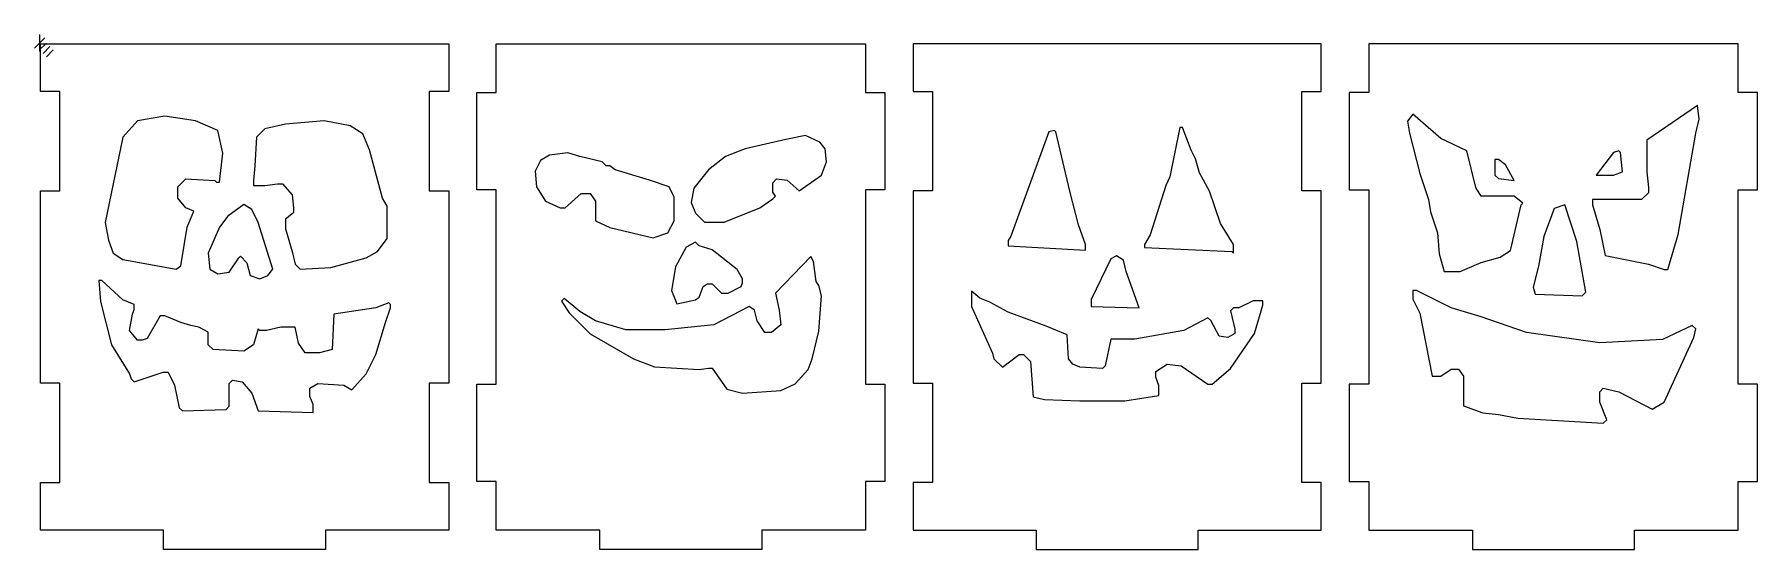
# Model space of a CAD drawing. Extents: x -1 to 265, y 0 to 80.
import ezdxf

# ---------------------------------------------------------------- set-up
doc = ezdxf.new("R2010")
doc.units = 0

msp = doc.modelspace()

# ---------------------------------------------------------------- linework, layer by layer
at = {"layer": 'Layer 1'}
for p, q in [((0.793749, 79.058349), (-0.793749, 77.470851)), ((0, 79.587515), (0, 76.941685)), ((1.058332, 78.2646), (0, 77.206268)), ((1.587498, 77.735434), (0.529166, 76.677102)), ((2.116664, 77.206268), (1.058332, 76.147936))]:
    msp.add_line(p, q, dxfattribs=at)
at = {"layer": 'Layer_0'}
for p, q in [((70.465595, 70.632251), (70.465595, 78.132231)), ((70.465595, 78.132231), (127.465523, 78.132231)), ((127.465523, 78.132231), (127.465523, 70.63224)), ((197.799067, 78.132221), (134.799666, 78.132131)), ((134.799666, 78.132131), (134.799666, 70.782139)), ((197.799067, 70.782229), (197.799067, 78.132221)), ((67.4656, 55.632268), (67.4656, 70.632251)), ((67.4656, 70.632251), (70.465595, 70.632251)), ((127.465523, 70.63224), (130.465519, 70.63224)), ((130.465519, 70.63224), (130.465519, 63.132249)), ((134.799666, 70.782139), (137.799662, 70.78224)), ((137.79863, 70.78224), (137.798609, 55.482257)), ((194.799092, 55.482249), (194.799092, 70.782229)), ((194.799092, 70.782229), (197.799067, 70.782229)), ((118.220676, 63.98909), (115.169169, 63.387529)), ((120.434053, 62.979081), (118.220676, 63.98909)), ((155.756127, 64.555769), (149.891626, 48.49085)), ((156.623306, 64.783797), (155.756127, 64.555769)), ((156.851585, 64.555769), (156.623306, 64.783797)), ((159.019303, 55.427854), (156.851585, 64.555769)), ((175.974361, 65.217388), (174.445315, 57.618524)), ((176.407952, 65.217388), (175.974361, 65.217388)), ((177.708491, 61.74889), (176.407952, 65.217388)), ((81.537132, 61.345782), (78.700464, 60.959064)), ((83.363789, 60.74422), (81.537132, 61.345782)), ((108.894027, 61.969073), (105.863761, 60.74422)), ((115.169169, 63.387529), (108.894027, 61.969073)), ((121.250702, 61.969073), (120.434053, 62.979081)), ((121.465551, 59.927572), (121.250702, 61.969073)), ((130.465519, 63.132249), (130.465519, 55.63226)), ((178.370348, 60.425406), (177.708491, 61.74889)), ((77.282008, 60.142416), (76.465608, 58.509118)), ((76.465608, 58.509118), (76.680446, 56.080897)), ((78.700464, 60.959064), (77.282008, 60.142416)), ((86.802265, 59.927572), (83.363789, 60.74422)), ((87.425305, 59.325767), (86.802265, 59.927572)), ((88.027112, 59.325767), (87.425305, 59.325767)), ((88.843761, 58.724203), (88.027112, 59.325767)), ((94.108896, 57.090906), (88.843761, 58.724203)), ((103.220693, 58.724203), (100.985596, 55.887294)), ((105.863761, 60.74422), (103.220693, 58.724203)), ((120.64914, 57.907555), (121.465551, 59.927572)), ((179.009268, 58.257439), (178.370348, 60.425406)), ((76.680446, 56.080897), (78.098656, 53.867277)), ((97.138922, 56.080897), (94.108896, 57.090906)), ((97.955571, 54.469084), (97.138922, 56.080897)), ((100.985596, 55.887294), (100.577387, 53.652433)), ((113.148911, 56.703943), (113.75071, 57.30575)), ((113.148911, 55.285733), (113.148911, 56.703943)), ((113.75071, 57.30575), (115.384007, 57.090906)), ((115.384007, 57.090906), (117.210667, 55.47909)), ((117.210667, 55.47909), (120.64914, 57.907555)), ((173.806394, 56.29504), (171.410397, 48.696171)), ((174.445315, 57.618524), (173.806394, 56.29504)), ((180.538055, 55.427854), (179.009268, 58.257439)), ((70.465595, 55.632268), (67.4656, 55.632268)), ((70.465595, 25.632305), (70.465595, 55.632268)), ((78.098656, 53.867277), (80.333763, 52.835784)), ((81.128931, 52.835784), (83.557149, 55.070889)), ((83.557149, 55.070889), (84.975608, 55.070889)), ((84.975608, 55.070889), (85.792256, 53.867277)), ((85.792256, 53.867277), (85.792256, 50.815767)), ((97.955571, 50.815767), (97.955571, 54.469084)), ((100.577387, 53.652433), (101.200435, 52.04062)), ((111.128894, 52.835784), (113.148911, 54.25424)), ((113.55735, 54.662441), (113.148911, 55.285733)), ((113.148911, 54.25424), (113.55735, 54.662441)), ((130.465519, 55.63226), (127.465523, 55.63226)), ((127.465523, 55.63226), (127.465523, 25.632297)), ((137.798609, 55.482257), (134.798613, 55.482159)), ((134.798613, 55.482159), (134.798613, 25.782196)), ((160.32008, 50.224977), (159.019303, 55.427854)), ((182.272434, 50.430301), (180.538055, 55.427854)), ((197.799067, 55.482249), (194.799092, 55.482249)), ((197.799067, 25.782291), (197.799067, 55.482249)), ((80.333763, 52.835784), (81.128931, 52.835784)), ((85.792256, 50.815767), (88.027112, 49.805758)), ((96.945562, 48.98911), (97.955571, 50.815767)), ((101.200435, 52.04062), (102.618894, 50.622407)), ((102.618894, 50.622407), (105.648922, 50.622407)), ((105.648922, 50.622407), (111.128894, 52.835784)), ((88.027112, 49.805758), (94.710455, 48.193945)), ((94.710455, 48.193945), (96.945562, 48.98911)), ((149.891626, 48.49085), (149.458035, 47.828985)), ((161.415541, 47.16712), (160.32008, 50.224977)), ((171.410397, 48.696171), (170.543218, 47.16712)), ((184.23483, 47.16712), (182.272434, 50.430301)), ((99.782228, 46.775733), (98.148931, 43.72398)), ((101.200435, 47.570654), (99.782228, 46.775733)), ((101.802245, 46.969093), (101.200435, 47.570654)), ((103.822262, 46.367285), (101.802245, 46.969093)), ((107.668939, 43.315776), (103.822262, 46.367285)), ((119.015843, 45.357277), (113.55735, 39.683945)), ((119.424044, 44.540628), (119.015843, 45.357277)), ((149.458035, 47.828985), (149.458035, 46.961798)), ((149.458035, 46.961798), (161.415541, 46.300179)), ((161.415541, 46.300179), (161.415541, 47.16712)), ((166.184825, 45.432993), (165.317635, 44.999399)), ((167.280034, 44.794078), (166.184825, 45.432993)), ((170.543218, 47.16712), (170.543218, 46.73377)), ((170.543218, 46.73377), (184.006802, 46.094611)), ((184.006802, 46.094611), (184.23483, 45.866586)), ((184.23483, 45.866586), (184.23483, 47.16712)), ((98.148931, 43.72398), (97.547121, 40.070662)), ((108.485588, 41.897322), (107.668939, 43.315776)), ((119.832492, 41.489118), (119.424044, 44.540628)), ((165.317635, 44.999399), (162.282731, 38.701311)), ((167.713633, 43.036998), (167.280034, 44.794078)), ((169.676029, 37.400531), (167.713633, 43.036998)), ((97.547121, 40.070662), (98.363769, 38.050645)), ((101.802245, 39.060654), (102.404044, 40.693954)), ((102.404044, 40.693954), (103.027095, 41.102155)), ((103.027095, 41.102155), (103.822262, 41.102155)), ((103.822262, 41.102155), (105.24071, 39.683945)), ((106.250719, 39.683945), (108.292228, 40.693954)), ((108.292228, 40.693954), (108.485588, 41.295761)), ((108.485588, 41.295761), (108.485588, 41.897322)), ((120.240693, 40.887311), (119.832492, 41.489118)), ((120.64914, 39.275498), (120.240693, 40.887311)), ((145.099642, 38.906632), (143.798862, 40.001847)), ((143.798862, 40.001847), (143.798862, 37.605855)), ((80.935322, 38.867297), (80.527123, 38.458849)), ((80.527123, 38.458849), (81.751971, 36.632436)), ((83.363789, 36.84728), (80.935322, 38.867297)), ((98.363769, 38.050645), (101.200435, 38.652453)), ((101.200435, 38.652453), (101.802245, 39.060654)), ((109.495596, 37.642444), (104.037352, 34.805778)), ((105.24071, 39.683945), (106.250719, 39.683945)), ((110.312245, 37.040639), (109.495596, 37.642444)), ((113.55735, 39.683945), (114.15916, 37.040639)), ((120.240693, 33.795526), (120.64914, 39.275498)), ((143.798862, 37.605855), (147.062038, 30.440579)), ((146.62845, 38.267717), (145.099642, 38.906632)), ((149.458035, 36.738666), (146.62845, 38.267717)), ((162.282731, 38.701311), (162.282731, 37.605855)), ((162.282731, 37.605855), (169.676029, 37.400531)), ((184.23483, 37.400531), (183.801242, 36.966937)), ((185.10202, 37.400531), (184.23483, 37.400531)), ((187.269989, 38.473039), (185.10202, 37.400531)), ((188.7988, 38.473039), (187.269989, 38.473039)), ((187.498006, 33.475487), (188.7988, 37.834124)), ((188.7988, 37.834124), (188.7988, 38.473039)), ((81.751971, 36.632436), (84.975608, 33.387322)), ((85.792256, 35.428824), (83.363789, 36.84728)), ((90.455579, 34.010611), (85.792256, 35.428824)), ((104.037352, 34.805778), (96.537112, 34.010611)), ((110.720684, 35.428824), (110.312245, 37.040639)), ((111.924053, 33.602166), (110.720684, 35.428824)), ((114.373999, 34.805778), (112.955551, 33.602166)), ((114.15916, 37.040639), (114.373999, 34.805778)), ((155.322777, 34.570945), (149.458035, 36.738666)), ((158.585953, 33.270165), (155.322777, 34.570945)), ((180.310038, 35.871482), (176.613271, 33.90908)), ((180.743626, 35.438132), (180.310038, 35.871482)), ((182.067115, 33.041893), (180.743626, 35.438132)), ((183.801242, 36.966937), (184.440401, 34.137352)), ((84.975608, 33.387322), (91.680429, 29.540648)), ((96.537112, 34.010611), (90.455579, 34.010611)), ((112.955551, 33.602166), (111.924053, 33.602166)), ((119.230684, 29.540648), (120.240693, 33.795526)), ((158.791275, 29.573393), (158.585953, 33.270165)), ((165.317635, 32.6083), (164.450446, 28.478178)), ((169.01441, 32.6083), (165.317635, 32.6083)), ((176.613271, 33.90908), (169.01441, 32.6083)), ((183.367892, 32.836572), (182.067115, 33.041893)), ((184.440401, 33.475487), (183.367892, 32.836572)), ((183.801242, 28.044585), (187.498006, 33.475487)), ((184.440401, 34.137352), (184.440401, 33.475487)), ((91.680429, 29.540648), (94.904053, 28.337036)), ((118.628885, 27.928832), (119.230684, 29.540648)), ((147.062038, 30.440579), (147.267368, 29.573393)), ((147.267368, 29.573393), (148.590846, 28.272613)), ((148.590846, 28.272613), (151.192414, 30.212308)), ((151.192414, 30.212308), (151.854033, 30.212308)), ((151.854033, 30.212308), (152.926541, 29.139799)), ((159.452894, 28.706206), (158.791275, 29.573393)), ((94.904053, 28.337036), (101.802245, 27.928832)), ((101.802245, 27.928832), (103.220693, 28.122192)), ((103.220693, 28.122192), (103.822262, 28.122192)), ((103.822262, 28.122192), (106.057359, 24.877325)), ((116.587376, 25.693974), (118.628885, 27.928832)), ((152.926541, 29.139799), (153.360132, 23.708897)), ((160.548352, 28.272613), (159.452894, 28.706206)), ((164.016858, 28.044585), (160.548352, 28.272613)), ((164.450446, 28.478178), (164.016858, 28.044585)), ((172.277586, 27.610994), (174.011714, 28.706206)), ((172.277586, 26.743807), (172.277586, 27.610994)), ((172.711177, 25.443027), (172.277586, 26.743807)), ((174.011714, 28.706206), (176.179683, 28.478178)), ((176.179683, 28.478178), (180.310038, 25.648349)), ((180.971657, 25.648349), (183.801242, 28.044585)), ((67.4656, 10.632324), (67.4656, 25.632305)), ((67.4656, 25.632305), (70.465595, 25.632305)), ((106.057359, 24.877325), (108.485588, 24.275518)), ((108.485588, 24.275518), (114.373999, 24.683962)), ((114.373999, 24.683962), (116.587376, 25.693974)), ((127.465523, 25.632297), (130.465519, 25.632297)), ((130.465519, 25.632297), (130.465519, 10.632317)), ((134.798613, 25.782196), (137.798609, 25.782294)), ((137.798609, 25.782294), (137.79872, 10.482314)), ((172.711177, 23.914219), (172.711177, 25.443027)), ((180.310038, 25.648349), (180.971657, 25.648349)), ((194.799066, 10.482306), (194.799066, 25.782291)), ((194.799066, 25.782291), (197.799067, 25.782291)), ((153.360132, 23.708897), (155.094508, 23.275304)), ((155.094508, 23.275304), (160.548352, 23.047035)), ((160.548352, 23.047035), (167.485353, 23.047035)), ((167.485353, 23.047035), (172.711177, 23.914219)), ((70.465595, 10.632324), (67.4656, 10.632324)), ((70.465595, 3.132328), (70.465595, 10.632324)), ((130.465519, 10.632317), (127.465523, 10.632317)), ((127.465523, 10.632317), (127.465523, 3.132325)), ((137.79872, 10.482314), (134.798724, 10.482216)), ((134.798724, 10.482216), (134.798724, 3.132227)), ((197.799067, 10.482306), (194.799066, 10.482306)), ((197.799067, 3.132317), (197.799067, 10.482306)), ((86.465575, 3.132328), (70.465595, 3.132328)), ((86.465575, 0.132332), (86.465575, 3.132328)), ((127.465523, 3.132325), (111.465544, 3.132325)), ((111.465544, 3.132325), (111.465544, 0.13233)), ((134.798724, 3.132227), (153.798699, 3.132322)), ((153.798699, 3.132322), (153.798699, 0.132324)), ((178.798668, 0.132324), (178.798668, 3.132322)), ((178.798668, 3.132322), (197.799067, 3.132317)), ((111.465544, 0.13233), (86.465575, 0.132332)), ((153.798699, 0.132324), (178.798668, 0.132324))]:
    msp.add_line(p, q, dxfattribs=at)
at = {"layer": 'Layer_1'}
for p, q in [((0.132198, 70.782251), (0.132198, 78.132239)), ((0.132198, 78.132239), (63.132524, 78.132231)), ((63.132524, 78.132231), (63.132524, 70.782251)), ((262.132079, 78.132231), (205.132143, 78.132239)), ((205.132143, 78.132239), (205.132143, 70.632251)), ((262.132079, 70.63224), (262.132079, 78.132231)), ((3.132193, 70.782251), (0.132198, 70.782251)), ((3.132193, 55.482265), (3.132193, 70.782251)), ((60.132529, 70.782251), (60.132507, 55.482265)), ((63.132524, 70.782251), (60.132529, 70.782251)), ((205.132143, 70.632251), (202.132142, 70.632251)), ((202.132142, 70.632251), (202.132142, 63.132257)), ((265.13208, 70.63224), (262.132079, 70.63224)), ((265.13208, 55.63226), (265.13208, 70.63224)), ((19.330621, 67.003365), (15.097959, 66.260696)), ((24.058153, 66.260696), (19.330621, 67.003365)), ((211.954654, 67.295684), (211.132145, 66.234405)), ((216.25299, 63.528107), (211.954654, 67.295684)), ((255.866701, 68.648952), (248.039568, 63.262728)), ((255.601562, 64.350619), (256.132078, 66.499784)), ((256.132078, 66.499784), (255.866701, 68.648952)), ((15.097959, 66.260696), (12.870181, 63.760943)), ((27.523478, 64.775587), (24.058153, 66.260696)), ((28.266157, 61.285602), (27.523478, 64.775587)), ((34.75101, 65.023147), (33.488812, 63.760943)), ((37.968786, 65.765826), (34.75101, 65.023147)), ((43.934109, 66.260696), (37.968786, 65.765826)), ((47.919213, 65.518266), (43.934109, 66.260696)), ((49.899432, 64.255819), (47.919213, 65.518266)), ((50.889419, 61.780719), (49.899432, 64.255819)), ((211.132145, 66.234405), (211.397522, 64.350619)), ((211.397522, 64.350619), (213.015923, 58.141882)), ((252.895037, 48.722706), (255.601562, 64.350619)), ((12.870181, 63.760943), (10.12287, 50.592745)), ((27.771038, 56.805384), (28.266157, 61.285602)), ((33.488812, 63.760943), (33.241252, 59.305381)), ((52.894297, 54.330289), (50.889419, 61.780719)), ((202.132142, 63.132257), (202.132142, 55.632268)), ((220.285949, 61.644078), (216.25299, 63.528107)), ((221.639212, 55.992717), (220.285949, 61.644078)), ((242.918723, 61.378942), (240.238788, 57.876503)), ((243.741232, 61.644078), (242.918723, 61.378942)), ((244.006609, 61.378942), (243.741232, 61.644078)), ((244.271748, 58.407265), (244.006609, 61.378942)), ((248.039568, 63.262728), (248.039568, 58.407265)), ((33.241252, 59.305381), (32.993692, 57.052944)), ((225.14163, 60.29105), (224.610876, 60.29105)), ((224.610876, 60.29105), (224.610876, 57.876503)), ((226.229277, 59.49491), (225.14163, 60.29105)), ((227.582566, 57.053994), (226.229277, 59.49491)), ((21.310844, 56.062953), (22.548392, 57.300501)), ((21.310844, 54.330289), (21.310844, 56.062953)), ((22.548392, 57.300501), (27.028369, 57.052944)), ((27.028369, 57.052944), (27.275918, 56.805384)), ((27.275918, 56.805384), (27.771038, 56.805384)), ((32.993692, 57.052944), (32.993692, 56.31051)), ((32.993692, 56.31051), (34.75101, 56.31051)), ((34.75101, 56.31051), (36.731236, 56.55807)), ((36.731236, 56.55807), (37.473908, 56.55807)), ((37.473908, 56.55807), (38.959015, 54.825406)), ((213.015923, 58.141882), (214.369186, 54.108931)), ((222.461721, 54.639446), (221.639212, 55.992717)), ((224.610876, 57.876503), (225.14163, 57.345742)), ((225.14163, 57.345742), (227.582566, 57.053994)), ((240.238788, 57.876503), (242.918723, 57.876503)), ((242.918723, 57.876503), (244.271748, 58.407265)), ((248.039568, 58.407265), (248.304945, 55.992717)), ((248.304945, 55.992717), (248.304945, 55.170208)), ((0.132198, 25.782305), (0.132198, 55.482265)), ((0.132198, 55.482265), (3.132193, 55.482265)), ((22.548392, 52.820526), (21.310844, 54.330289)), ((31.508585, 53.340299), (29.033488, 51.582735)), ((32.746132, 52.572966), (31.508585, 53.340299)), ((38.959015, 54.825406), (39.206574, 52.820526)), ((53.636976, 53.092742), (52.894297, 54.330289)), ((60.132507, 55.482265), (63.132503, 55.482265)), ((63.132503, 55.482265), (63.132503, 25.782302)), ((202.132142, 55.632268), (205.132143, 55.632268)), ((205.132143, 55.632268), (205.132143, 25.632305)), ((214.369186, 54.108931), (214.634562, 52.224899)), ((227.582566, 54.639446), (222.461721, 54.639446)), ((227.025434, 46.281547), (228.643835, 53.286176)), ((228.909212, 53.551558), (227.582566, 54.639446)), ((228.643835, 53.286176), (228.909212, 53.551558)), ((235.38332, 53.286176), (233.764681, 52.755661)), ((237.267124, 47.634818), (235.38332, 53.286176)), ((247.24365, 54.108931), (239.681656, 54.108931)), ((239.681656, 54.108931), (239.681656, 53.286176)), ((239.681656, 53.286176), (240.769542, 49.518604)), ((248.304945, 55.170208), (247.24365, 54.108931)), ((262.132079, 25.632297), (262.132079, 55.63226)), ((262.132079, 55.63226), (265.13208, 55.63226)), ((10.12287, 50.592745), (10.617741, 47.870093)), ((23.810593, 52.325409), (22.548392, 52.820526)), ((22.795949, 49.850071), (23.810593, 52.325409)), ((29.033488, 51.582735), (27.771038, 49.850071)), ((33.736361, 50.592745), (32.746132, 52.572966)), ((35.988809, 43.389875), (33.736361, 50.592745)), ((39.206574, 52.077849), (37.968786, 51.087862)), ((37.968786, 51.087862), (37.968786, 49.602757)), ((39.206574, 52.820526), (39.206574, 52.077849)), ((53.636976, 48.117407), (53.636976, 53.092742)), ((214.634562, 52.224899), (215.72221, 48.987842)), ((233.764681, 52.755661), (232.146279, 48.430715)), ((10.617741, 47.870093), (11.360418, 45.864969)), ((21.805715, 43.884989), (22.795949, 49.850071)), ((27.771038, 49.850071), (26.038382, 45.864969)), ((37.968786, 49.602757), (38.959015, 46.112526)), ((52.151869, 46.112526), (53.636976, 48.117407)), ((215.72221, 48.987842), (215.987613, 45.750786)), ((232.146279, 48.430715), (231.350361, 43.867)), ((240.769542, 49.518604), (241.592051, 45.48565)), ((251.276609, 43.336482), (252.895037, 48.722706)), ((11.360418, 45.864969), (12.870181, 44.874979)), ((26.038382, 45.864969), (26.285931, 43.389875)), ((30.766155, 45.122536), (31.013466, 45.370096)), ((31.013466, 45.370096), (32.003704, 44.379862)), ((38.959015, 46.112526), (39.454134, 44.132549)), ((50.394551, 45.122536), (52.151869, 46.112526)), ((215.987613, 45.750786), (216.783744, 43.044491)), ((222.461721, 44.397761), (225.406768, 45.220268)), ((225.406768, 45.220268), (227.025434, 46.281547)), ((238.620387, 39.834046), (237.267124, 47.634818)), ((241.592051, 45.48565), (248.304945, 44.132379)), ((12.870181, 44.874979), (21.063285, 43.389875)), ((21.063285, 43.389875), (21.805715, 43.884989)), ((26.285931, 43.389875), (27.523478, 42.647198)), ((27.523478, 42.647198), (29.280807, 42.894758)), ((29.280807, 42.894758), (30.766155, 45.122536)), ((32.003704, 44.379862), (32.498573, 42.399885)), ((35.246129, 42.399885), (35.988809, 43.389875)), ((39.454134, 44.132549), (40.196562, 43.389875)), ((40.196562, 43.389875), (44.924337, 43.637432)), ((44.924337, 43.637432), (50.394551, 45.122536)), ((216.783744, 43.044491), (219.224654, 43.044491)), ((219.224654, 43.044491), (222.461721, 44.397761)), ((231.350361, 43.867), (230.527851, 40.629943)), ((248.304945, 44.132379), (250.745856, 43.336482)), ((250.745856, 43.336482), (251.276609, 43.336482)), ((9.627753, 41.657211), (9.132637, 41.657211)), ((9.132637, 41.657211), (9.380194, 38.41478)), ((12.870181, 38.66234), (9.627753, 41.657211)), ((32.498573, 42.399885), (33.98392, 41.904768)), ((33.98392, 41.904768), (35.246129, 42.399885)), ((212.485169, 40.099425), (211.954654, 40.099425)), ((211.954654, 40.099425), (211.954654, 38.746157)), ((217.871391, 37.392887), (212.485169, 40.099425)), ((230.527851, 40.629943), (230.79299, 39.542298)), ((9.380194, 38.41478), (11.112858, 31.706781)), ((14.602845, 37.919666), (12.870181, 38.66234)), ((14.602845, 37.17699), (14.602845, 37.919666)), ((51.90431, 37.424549), (45.419216, 36.434559)), ((53.884536, 38.167223), (51.90431, 37.424549)), ((53.389417, 35.172109), (54.132096, 37.424549)), ((54.132096, 37.919666), (53.884536, 38.167223)), ((54.132096, 37.424549), (54.132096, 37.919666)), ((211.954654, 38.746157), (213.015923, 36.596989)), ((222.461721, 36.039862), (217.871391, 37.392887)), ((230.79299, 39.542298), (238.089634, 39.276916)), ((238.089634, 39.276916), (238.620387, 39.834046)), ((13.860412, 33.934562), (14.355532, 36.434559)), ((14.355532, 36.434559), (14.602845, 37.17699)), ((18.587947, 36.187002), (16.583066, 32.697015)), ((19.330621, 36.187002), (18.587947, 36.187002)), ((21.805715, 35.172109), (19.330621, 36.187002)), ((23.315725, 34.677236), (21.805715, 35.172109)), ((24.553272, 34.429679), (23.315725, 34.677236)), ((45.419216, 36.434559), (45.171656, 30.964353)), ((51.90431, 30.221677), (53.389417, 35.172109)), ((213.015923, 36.596989), (214.899701, 26.88582)), ((229.466344, 33.625315), (222.461721, 36.039862)), ((255.044192, 34.713203), (250.480479, 32.537424)), ((255.601562, 34.156074), (255.044192, 34.713203)), ((15.097959, 32.449458), (13.860412, 33.934562)), ((15.840636, 32.449458), (15.097959, 32.449458)), ((16.583066, 32.697015), (15.840636, 32.449458)), ((26.038382, 33.687005), (24.553272, 34.429679)), ((26.038382, 31.706781), (26.038382, 33.687005)), ((33.736361, 34.182122), (32.993692, 31.706781)), ((33.98392, 33.934562), (33.736361, 34.182122)), ((34.99857, 33.934562), (33.98392, 33.934562)), ((37.226348, 34.429679), (34.99857, 33.934562)), ((39.454134, 34.429679), (37.226348, 34.429679)), ((39.949002, 31.954341), (39.454134, 34.429679)), ((40.963892, 30.469236), (39.949002, 31.954341)), ((240.769542, 32.006908), (229.466344, 33.625315)), ((250.480479, 32.537424), (240.769542, 32.006908)), ((250.745856, 22.852866), (255.309568, 32.829415)), ((255.309568, 32.829415), (255.601562, 34.156074)), ((11.112858, 31.706781), (13.860412, 27.226809)), ((26.78105, 30.964353), (26.038382, 31.706781)), ((31.508585, 30.716794), (26.78105, 30.964353)), ((32.993692, 31.706781), (31.508585, 30.716794)), ((43.191679, 30.469236), (40.963892, 30.469236)), ((45.171656, 30.964353), (43.191679, 30.469236)), ((50.394551, 27.226809), (51.90431, 30.221677)), ((13.860412, 27.226809), (14.107972, 26.484132)), ((14.602845, 25.989259), (19.083064, 27.474366)), ((19.083064, 27.474366), (19.825737, 27.474366)), ((19.825737, 27.474366), (20.815728, 25.494145)), ((48.166762, 24.751468), (50.394551, 27.226809)), ((214.899701, 26.88582), (216.25299, 26.88582)), ((216.25299, 26.88582), (217.871391, 27.973708)), ((217.871391, 27.973708), (218.959277, 27.973708)), ((218.959277, 27.973708), (219.755408, 26.88582)), ((219.755408, 26.88582), (219.755408, 22.32235)), ((3.132193, 25.782305), (0.132198, 25.782305)), ((3.132193, 10.482327), (3.132193, 25.782305)), ((14.107972, 26.484132), (14.602845, 25.989259)), ((20.815728, 25.494145), (21.558158, 22.004157)), ((29.280807, 25.741702), (29.775916, 26.236575)), ((29.280807, 22.251717), (29.280807, 25.741702)), ((29.775916, 26.236575), (31.261025, 25.989259)), ((31.261025, 25.989259), (32.746132, 24.256597)), ((32.746132, 24.256597), (33.736361, 21.509041)), ((41.706572, 24.999028), (42.944119, 25.741702)), ((41.706572, 23.736821), (41.706572, 24.999028)), ((42.944119, 25.741702), (46.929226, 25.494145)), ((46.929226, 25.494145), (48.166762, 24.751468)), ((63.132503, 25.782302), (60.132507, 25.782302)), ((60.132507, 25.782302), (60.132507, 10.482322)), ((202.132142, 25.632305), (202.132142, 10.632324)), ((205.132143, 25.632305), (202.132142, 25.632305)), ((240.769542, 24.471516), (241.300057, 25.002034)), ((240.769542, 22.852866), (240.769542, 24.471516)), ((241.300057, 25.002034), (243.741232, 24.471516)), ((243.741232, 24.471516), (248.862078, 21.764977)), ((265.13208, 25.632297), (262.132079, 25.632297)), ((265.13208, 10.632317), (265.13208, 25.632297)), ((21.558158, 22.004157), (22.053275, 21.509041)), ((22.053275, 21.509041), (28.785928, 21.7566)), ((28.785928, 21.7566), (29.280807, 22.251717)), ((33.736361, 21.509041), (42.20144, 21.261483)), ((42.20144, 22.499031), (41.706572, 23.736821)), ((42.20144, 21.261483), (42.20144, 22.499031)), ((219.755408, 22.32235), (222.727098, 21.234459)), ((241.857428, 20.14657), (240.769542, 22.852866)), ((248.862078, 21.764977), (250.745856, 22.852866)), ((222.727098, 21.234459), (225.14163, 20.96908)), ((225.14163, 20.96908), (228.11332, 20.411952)), ((228.11332, 20.411952), (241.300057, 19.615809)), ((241.300057, 19.615809), (241.857428, 20.14657)), ((0.132198, 3.132333), (0.132198, 10.482327)), ((0.132198, 10.482327), (3.132193, 10.482327)), ((60.132507, 10.482322), (63.132503, 10.482322)), ((63.132503, 10.482322), (63.132503, 3.132328)), ((202.132142, 10.632324), (205.132143, 10.632324)), ((205.132143, 10.632324), (205.132143, 3.132333)), ((262.132079, 3.132328), (262.132079, 10.632317)), ((262.132079, 10.632317), (265.13208, 10.632317)), ((19.13257, 3.132333), (0.132198, 3.132333)), ((19.13257, 0.132338), (19.13257, 3.132333)), ((63.132503, 3.132328), (44.132528, 3.132328)), ((44.132528, 3.132328), (44.132528, 0.132332)), ((205.132143, 3.132333), (221.132112, 3.132333)), ((221.132112, 3.132333), (221.132112, 0.132338)), ((246.132084, 0.132332), (246.132084, 3.132328)), ((246.132084, 3.132328), (262.132079, 3.132328)), ((44.132528, 0.132332), (19.13257, 0.132338)), ((221.132112, 0.132338), (246.132084, 0.132332))]:
    msp.add_line(p, q, dxfattribs=at)

doc.saveas('drawing.dxf')
